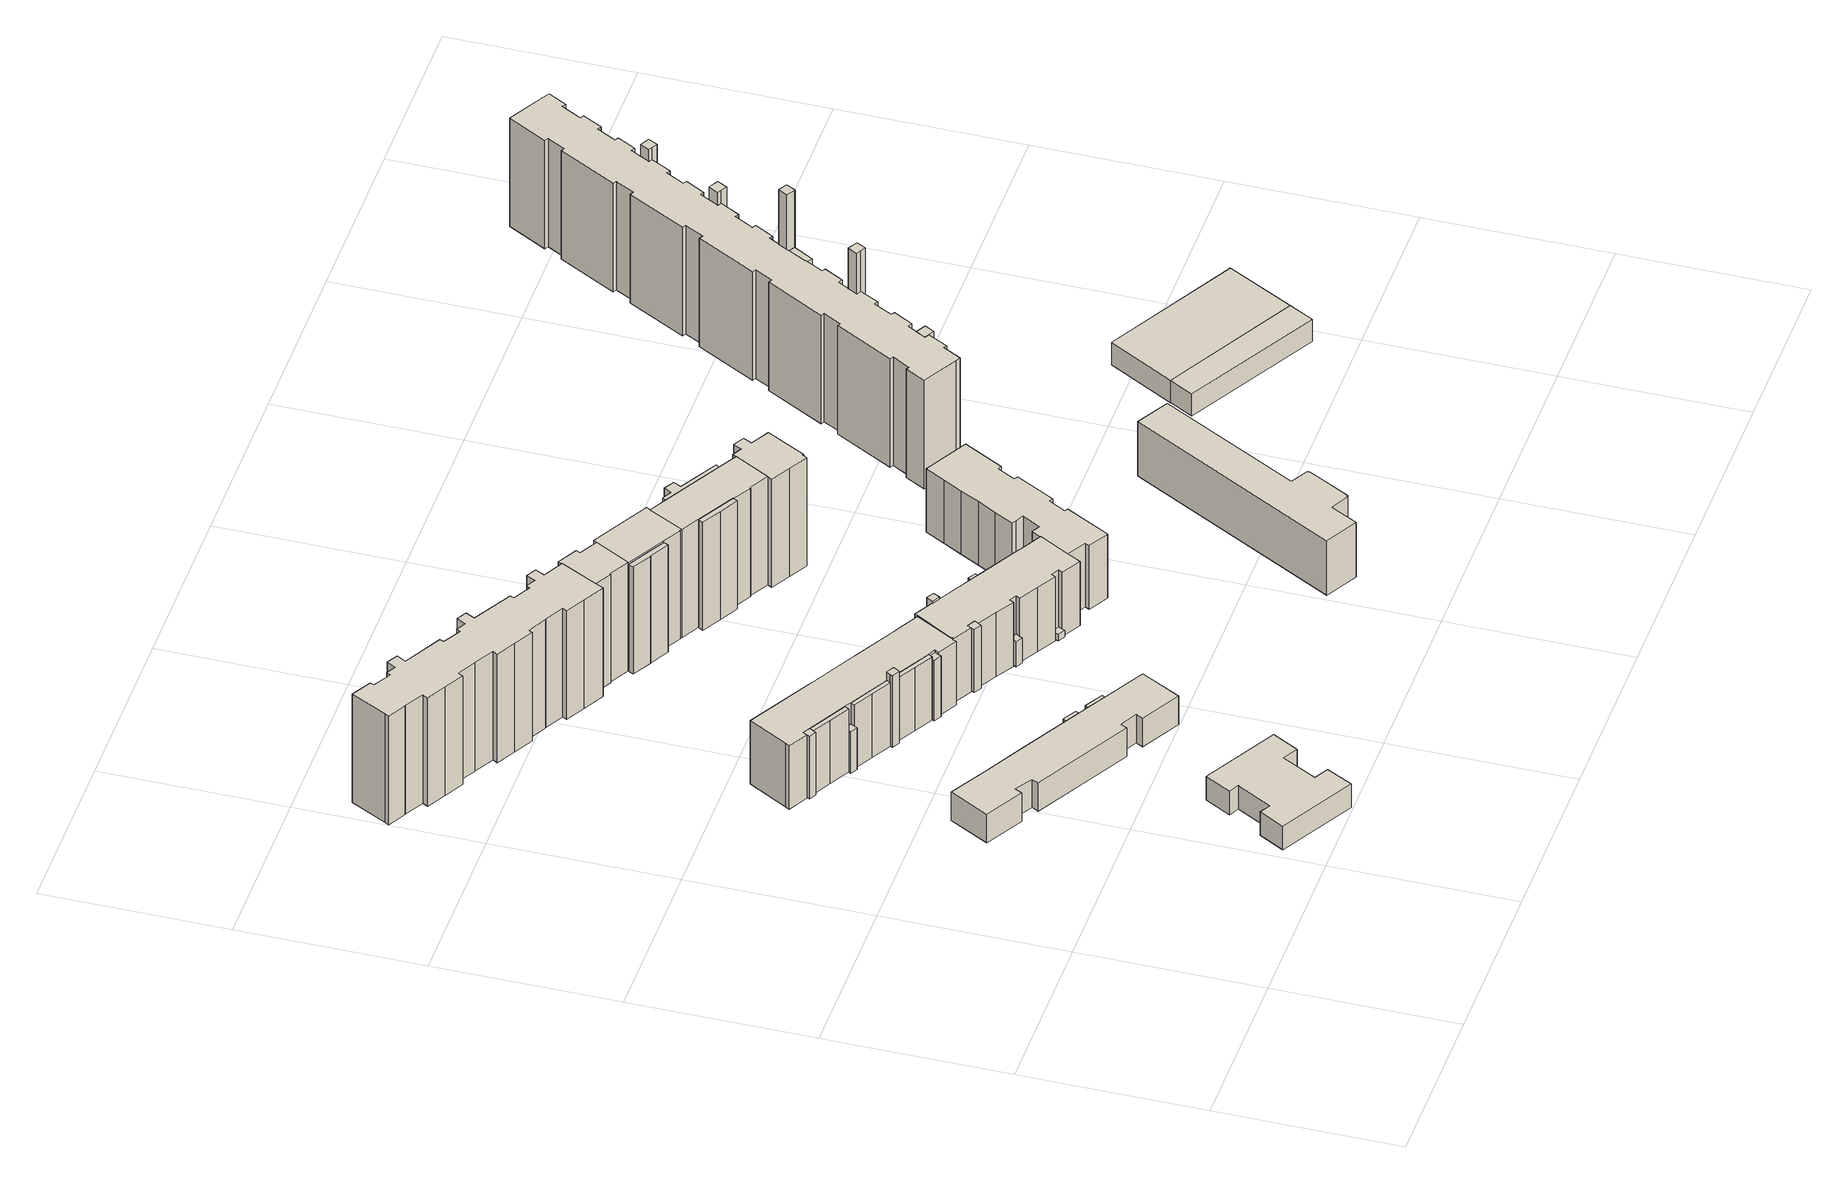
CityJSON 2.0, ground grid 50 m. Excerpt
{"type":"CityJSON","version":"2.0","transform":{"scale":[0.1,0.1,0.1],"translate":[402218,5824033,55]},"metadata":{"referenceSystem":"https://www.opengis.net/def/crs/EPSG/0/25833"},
"CityObjects":{
"building1":{"type":"Building","attributes":{"Gemeindeschluessel":"11000010","BezugspunktDach":"2200","function":"31001_3021","measuredHeight":7.39,"storeysAboveGround":2},"address":[{"country":"Germany","locality":"Berlin","thoroughfareNumber":"22A","thoroughfareName":"Liebensteiner Straße"}],"geometry":[{"type":"Solid","lod":"1","boundaries":[[[[0,1,2,3,4,5,6,7,8,9,10,11]],[[12,13,14,15,16,17,18,19,20,21,22,23]],[[12,23,11,10]],[[13,12,10,9]],[[14,13,9,8]],[[15,14,8,7]],[[16,15,7,6]],[[17,16,6,5]],[[18,17,5,4]],[[19,18,4,3]],[[20,19,3,2]],[[21,20,2,1]],[[22,21,1,0]],[[23,22,0,11]]]]}]},
"building2":{"type":"Building","attributes":{"Gemeindeschluessel":"11000010","BezugspunktDach":"2200","function":"51009_1610","measuredHeight":19.7,"storeysAboveGround":0},"address":[{"country":"Germany","locality":"Berlin"}],"geometry":[{"type":"Solid","lod":"1","boundaries":[[[[24,25,26,27,28,29]],[[30,31,32,33,34,35]],[[30,35,29,28]],[[31,30,28,27]],[[32,31,27,26]],[[33,32,26,25]],[[34,33,25,24]],[[35,34,24,29]]]]}]},
"building3":{"type":"Building","attributes":{"Gemeindeschluessel":"11000010","function":"31001_3065"},"address":[{"country":"Germany","locality":"Berlin","thoroughfareNumber":"20, 22","thoroughfareName":"Liebensteiner Straße"}],"children":["building3-1","building3-2","building3-3"]},
"building3-1":{"type":"BuildingPart","attributes":{"BezugspunktDach":"2200","measuredHeight":8.95,"storeysAboveGround":3},"parents":["building3"],"geometry":[{"type":"MultiSurface","lod":"1","boundaries":[[[36,37,38,39,40,41,42,43,44,45,46,47,48,49,50,51]],[[52,53,54,55,56,57,58,59,60,61,62,63,64,65,66,67]],[[52,67,51,50]],[[53,52,50,49]],[[68,69,49,48]],[[54,53,70,71]],[[55,54,48,47]],[[72,73,47,46]],[[56,55,74,75]],[[57,56,46,45]],[[58,57,45,44]],[[59,58,44,43]],[[60,59,43,42]],[[61,60,42,41]],[[62,61,41,40]],[[63,62,40,39]],[[64,63,39,38]],[[65,64,38,37]],[[66,65,37,36]],[[67,66,36,51]],[[71,70,69,68]],[[75,74,73,72]]]}]},
"building3-2":{"type":"BuildingPart","attributes":{"BezugspunktDach":"2200","measuredHeight":4.54,"storeysAboveGround":3},"parents":["building3"],"geometry":[{"type":"Solid","lod":"1","boundaries":[[[[68,76,77,78,79,69]],[[80,81,82,83,71,70]],[[80,70,69,79]],[[81,80,79,78]],[[82,81,78,77]],[[83,82,77,76]],[[71,83,76,68]],[[71,68,69,70]]]]}]},
"building3-3":{"type":"BuildingPart","attributes":{"BezugspunktDach":"2200","measuredHeight":7.43,"storeysAboveGround":3},"parents":["building3"],"geometry":[{"type":"Solid","lod":"1","boundaries":[[[[72,84,85,73]],[[86,87,75,74]],[[86,74,73,85]],[[87,86,85,84]],[[75,87,84,72]],[[74,75,72,73]]]]}]},
"building4":{"type":"Building","attributes":{"Gemeindeschluessel":"11000010","BezugspunktDach":"2200","function":"51009_1610","measuredHeight":13.09,"storeysAboveGround":0},"address":[{"country":"Germany","locality":"Berlin"}],"geometry":[{"type":"Solid","lod":"1","boundaries":[[[[88,89,90,91,92,93]],[[94,95,96,97,98,99]],[[94,99,93,92]],[[95,94,92,91]],[[96,95,91,90]],[[97,96,90,89]],[[98,97,89,88]],[[99,98,88,93]]]]}]},
"building5":{"type":"Building","attributes":{"Gemeindeschluessel":"11000010","BezugspunktDach":"2200","function":"51009_1610","measuredHeight":3.43,"storeysAboveGround":0},"address":[{"country":"Germany","locality":"Berlin"}],"geometry":[{"type":"Solid","lod":"1","boundaries":[[[[100,101,102,103]],[[104,105,106,107]],[[104,107,103,102]],[[105,104,102,101]],[[106,105,101,100]],[[107,106,100,103]]]]}]},
"building6":{"type":"Building","attributes":{"Gemeindeschluessel":"11000010","BezugspunktDach":"2200","function":"31001_1010","measuredHeight":34.13,"storeysAboveGround":11},"address":[{"country":"Germany","locality":"Berlin","thoroughfareNumber":"294, 296, 298","thoroughfareName":"Märkische Allee"}],"geometry":[{"type":"Solid","lod":"1","boundaries":[[[[108,109,110,111,112,113,114,115,116,117,118,119,120,121,122,123,124,125,126,127,128,129,130,131,132,133,134,135,136,137,138,139,140,141,142,143,144,145,146,147,148,149,150,151,152,153,154,155,156,157,158]],[[159,160,161,162,163,164,165,166,167,168,169,170,171,172,173,174,175,176,177,178,179,180,181,182,183,184,185,186,187,188,189,190,191,192,193,194,195,196,197,198,199,200,201,202,203,204,205,206,207,208,209]],[[159,209,158,157]],[[160,159,157,156]],[[161,160,156,155]],[[162,161,155,154]],[[163,162,154,153]],[[164,163,153,152]],[[165,164,152,151]],[[166,165,151,150]],[[167,166,150,149]],[[168,167,149,148]],[[169,168,148,147]],[[170,169,147,146]],[[171,170,146,145]],[[172,171,145,144]],[[173,172,144,143]],[[174,173,143,142]],[[175,174,142,141]],[[176,175,141,140]],[[177,176,140,139]],[[178,177,139,138]],[[179,178,138,137]],[[180,179,137,136]],[[181,180,136,135]],[[182,181,135,134]],[[183,182,134,133]],[[184,183,133,132]],[[185,184,132,131]],[[186,185,131,130]],[[187,186,130,129]],[[188,187,129,128]],[[189,188,128,127]],[[190,189,127,126]],[[191,190,126,125]],[[192,191,125,124]],[[193,192,124,123]],[[194,193,123,122]],[[195,194,122,121]],[[196,195,121,120]],[[197,196,120,119]],[[198,197,119,118]],[[199,198,118,117]],[[200,199,117,116]],[[201,200,116,115]],[[202,201,115,114]],[[203,202,114,113]],[[204,203,113,112]],[[205,204,112,111]],[[206,205,111,110]],[[207,206,110,109]],[[208,207,109,108]],[[209,208,108,158]]]]}]},
"building7":{"type":"Building","attributes":{"Gemeindeschluessel":"11000010","function":"31001_1010"},"address":[{"country":"Germany","locality":"Berlin","thoroughfareNumber":"15, 17, 19, 21","thoroughfareName":"Liebensteiner Straße"}],"children":["building7-1","building7-2","building7-3","building7-4"]},
"building7-1":{"type":"BuildingPart","attributes":{"BezugspunktDach":"2200","measuredHeight":19.89,"storeysAboveGround":6},"parents":["building7"],"geometry":[{"type":"MultiSurface","lod":"1","boundaries":[[[28,27,26,210,211,212,213,214,215,216,217,218,219,220,221,222,223,224,225,226,227,228,229,230,231,232]],[[233,234,107,106,235,236,237,238,239,240,241,242,243,244,245,246,247,248,249,250,251,252,253,254,255,256]],[[233,256,232,231]],[[234,233,231,230]],[[107,234,230,229]],[[106,107,229,228]],[[235,106,228,227]],[[236,235,227,226]],[[237,236,226,225]],[[238,237,225,224]],[[239,238,224,223]],[[240,239,223,222]],[[241,240,222,221]],[[242,241,221,220]],[[243,242,220,219]],[[244,243,219,218]],[[245,244,218,217]],[[246,245,217,216]],[[247,246,216,215]],[[248,247,215,214]],[[250,249,213,212]],[[252,251,211,210]],[[254,253,26,27]],[[255,254,27,28]],[[256,255,28,232]],[[249,248,214,213]],[[251,250,212,211]],[[253,252,210,26,257]]]}]},
"building7-2":{"type":"BuildingPart","attributes":{"BezugspunktDach":"2200","measuredHeight":19.89,"storeysAboveGround":6},"parents":["building7"],"geometry":[{"type":"MultiSurface","lod":"1","boundaries":[[[258,259,210,26,25]],[[253,252,260,261,262]],[[253,262,25,26]],[[260,252,210,259]],[[261,260,259,258]],[[262,261,258,25]],[[252,253,26,210,263]]]}]},
"building7-3":{"type":"BuildingPart","attributes":{"BezugspunktDach":"2200","measuredHeight":19.89,"storeysAboveGround":6},"parents":["building7"],"geometry":[{"type":"Solid","lod":"1","boundaries":[[[[264,265,214,213,266]],[[249,248,267,268,269]],[[249,269,266,213]],[[267,248,214,265]],[[268,267,265,264]],[[269,268,264,266]],[[248,249,213,214]]]]}]},
"building7-4":{"type":"BuildingPart","attributes":{"BezugspunktDach":"2200","measuredHeight":19.89,"storeysAboveGround":6},"parents":["building7"],"geometry":[{"type":"Solid","lod":"1","boundaries":[[[[270,271,212,211,272]],[[251,250,273,274,275]],[[251,275,272,211]],[[273,250,212,271]],[[274,273,271,270]],[[275,274,270,272]],[[250,251,211,212]]]]}]},
"building8":{"type":"Building","attributes":{"Gemeindeschluessel":"11000010","BezugspunktDach":"2200","function":"51009_1610","measuredHeight":3.25,"storeysAboveGround":0},"address":[{"country":"Germany","locality":"Berlin"}],"geometry":[{"type":"Solid","lod":"1","boundaries":[[[[276,277,278,279]],[[280,281,236,235]],[[280,235,279,278]],[[281,280,278,277]],[[236,281,277,276]],[[235,236,276,279]]]]}]},
"building9":{"type":"Building","attributes":{"Gemeindeschluessel":"11000010","BezugspunktDach":"2200","function":"51009_1610","measuredHeight":22.56,"storeysAboveGround":0},"address":[{"country":"Germany","locality":"Berlin"}],"geometry":[{"type":"Solid","lod":"1","boundaries":[[[[282,283,284,285,286,287]],[[288,289,290,291,292,293]],[[288,293,287,286]],[[289,288,286,285]],[[290,289,285,284]],[[291,290,284,283]],[[292,291,283,282]],[[293,292,282,287]]]]}]},
"building10":{"type":"Building","attributes":{"Gemeindeschluessel":"11000010","BezugspunktDach":"2200","function":"31001_3065","measuredHeight":5.87,"storeysAboveGround":1},"address":[{"country":"Germany","locality":"Berlin","thoroughfareNumber":"20 (1)","thoroughfareName":"Liebensteiner Straße"}],"geometry":[{"type":"Solid","lod":"1","boundaries":[[[[294,295,296,297]],[[298,299,300,301]],[[298,301,297,296]],[[299,298,296,295]],[[300,299,295,294]],[[301,300,294,297]]]]}]},
"building11":{"type":"Building","attributes":{"Gemeindeschluessel":"11000010","BezugspunktDach":"2200","function":"51009_1610","measuredHeight":3.13,"storeysAboveGround":0},"address":[{"country":"Germany","locality":"Berlin"}],"geometry":[{"type":"Solid","lod":"1","boundaries":[[[[302,303,304,305]],[[306,307,308,309]],[[306,309,305,304]],[[307,306,304,303]],[[308,307,303,302]],[[309,308,302,305]]]]}]},
"building12":{"type":"Building","attributes":{"Gemeindeschluessel":"11000010","BezugspunktDach":"2200","function":"51009_1610","measuredHeight":19.04,"storeysAboveGround":0},"address":[{"country":"Germany","locality":"Berlin"}],"geometry":[{"type":"Solid","lod":"1","boundaries":[[[[310,311,312,313,314,315]],[[316,317,318,319,320,321]],[[316,321,315,314]],[[317,316,314,313]],[[318,317,313,312]],[[319,318,312,311]],[[320,319,311,310]],[[321,320,310,315]]]]}]},
"building13":{"type":"Building","attributes":{"Gemeindeschluessel":"11000010","BezugspunktDach":"2200","function":"51009_1610","measuredHeight":2.25,"storeysAboveGround":0},"address":[{"country":"Germany","locality":"Berlin"}],"geometry":[{"type":"Solid","lod":"1","boundaries":[[[[322,323,324,325]],[[326,327,328,329]],[[326,329,325,324]],[[327,326,324,323]],[[328,327,323,322]],[[329,328,322,325]]]]}]},
"building14":{"type":"Building","attributes":{"Gemeindeschluessel":"11000010","BezugspunktDach":"2200","function":"31001_2523","measuredHeight":3.72,"storeysAboveGround":1},"address":[{"country":"Germany","locality":"Berlin","thoroughfareNumber":"294 (1)","thoroughfareName":"Märkische Allee"}],"geometry":[{"type":"Solid","lod":"1","boundaries":[[[[330,331,332,333,334,335]],[[177,336,337,180,179,178]],[[177,178,335,334]],[[336,177,334,333]],[[337,336,333,332]],[[180,337,332,331]],[[179,180,331,330]],[[178,179,330,335]]]]}]},
"building15":{"type":"Building","attributes":{"Gemeindeschluessel":"11000010","BezugspunktDach":"2200","function":"51009_1610","measuredHeight":2.66,"storeysAboveGround":0},"address":[{"country":"Germany","locality":"Berlin"}],"geometry":[{"type":"Solid","lod":"1","boundaries":[[[[338,339,340,341]],[[342,343,240,239]],[[342,239,341,340]],[[343,342,340,339]],[[240,343,339,338]],[[239,240,338,341]]]]}]},
"building16":{"type":"Building","attributes":{"Gemeindeschluessel":"11000010","BezugspunktDach":"2200","function":"51009_1610","measuredHeight":19.84,"storeysAboveGround":0},"address":[{"country":"Germany","locality":"Berlin"}],"geometry":[{"type":"Solid","lod":"1","boundaries":[[[[344,345,346,347,348,349]],[[350,351,352,353,354,355]],[[350,355,349,348]],[[351,350,348,347]],[[352,351,347,346]],[[353,352,346,345]],[[354,353,345,344]],[[355,354,344,349]]]]}]},
"building17":{"type":"Building","attributes":{"Gemeindeschluessel":"11000010","BezugspunktDach":"2200","function":"51009_1610","measuredHeight":3.63,"storeysAboveGround":0},"address":[{"country":"Germany","locality":"Berlin"}],"geometry":[{"type":"Solid","lod":"1","boundaries":[[[[356,357,358,332,331]],[[359,360,361,362,363]],[[359,363,331,332]],[[360,359,332,358]],[[361,360,358,357]],[[362,361,357,356]],[[363,362,356,331]]]]}]},
"building18":{"type":"Building","attributes":{"Gemeindeschluessel":"11000010","BezugspunktDach":"2200","function":"51009_1610","measuredHeight":7.96,"storeysAboveGround":0},"address":[{"country":"Germany","locality":"Berlin"}],"geometry":[{"type":"Solid","lod":"1","boundaries":[[[[364,365,366,367,368,369]],[[370,371,372,373,374,375]],[[370,375,369,368]],[[371,370,368,367]],[[372,371,367,366]],[[373,372,366,365]],[[374,373,365,364]],[[375,374,364,369]]]]}]},
"building19":{"type":"Building","attributes":{"Gemeindeschluessel":"11000010","BezugspunktDach":"2200","function":"51009_1610","measuredHeight":20.61,"storeysAboveGround":0},"address":[{"country":"Germany","locality":"Berlin"}],"geometry":[{"type":"Solid","lod":"1","boundaries":[[[[376,377,378,379]],[[380,381,382,383]],[[380,383,379,378]],[[381,380,378,377]],[[382,381,377,376]],[[383,382,376,379]]]]}]},
"building20":{"type":"Building","attributes":{"Gemeindeschluessel":"11000010","BezugspunktDach":"2200","function":"31001_1010","measuredHeight":20.15,"storeysAboveGround":6},"address":[{"country":"Germany","locality":"Berlin","thoroughfareNumber":"23, 25, 27","thoroughfareName":"Liebensteiner Straße"}],"geometry":[{"type":"Solid","lod":"1","boundaries":[[[[348,347,346,345,384,385,386,387,388,389,390,391,392,393,394,395,396,397,398,399,400,401,402,403,404,405,406,407,408]],[[409,410,411,412,383,382,413,414,415,416,417,418,419,420,421,422,423,424,425,426,427,428,429,430,431,432,433,434,435]],[[409,435,408,407]],[[410,409,407,406]],[[411,410,406,405]],[[412,411,405,404]],[[383,412,404,403]],[[382,383,403,402]],[[413,382,402,401]],[[414,413,401,400]],[[415,414,400,399]],[[416,415,399,398]],[[417,416,398,397]],[[418,417,397,396]],[[419,418,396,395]],[[420,419,395,394]],[[421,420,394,393]],[[422,421,393,392]],[[423,422,392,391]],[[424,423,391,390]],[[425,424,390,389]],[[426,425,389,388]],[[427,426,388,387]],[[428,427,387,386]],[[429,428,386,385]],[[430,429,385,384]],[[431,430,384,345]],[[432,431,345,346]],[[433,432,346,347]],[[434,433,347,348]],[[435,434,348,408]]]]}]},
"building21":{"type":"Building","attributes":{"Gemeindeschluessel":"11000010","BezugspunktDach":"2200","function":"51009_1610","measuredHeight":1.58,"storeysAboveGround":0},"address":[{"country":"Germany","locality":"Berlin"}],"geometry":[{"type":"Solid","lod":"1","boundaries":[[[[436,437,438,439,440]],[[441,442,443,444,445]],[[441,445,440,439]],[[442,441,439,438]],[[443,442,438,437]],[[444,443,437,436]],[[445,444,436,440]]]]}]},
"building22":{"type":"Building","attributes":{"Gemeindeschluessel":"11000010","BezugspunktDach":"2200","function":"51009_1610","measuredHeight":1.94,"storeysAboveGround":0},"address":[{"country":"Germany","locality":"Berlin"}],"geometry":[{"type":"Solid","lod":"1","boundaries":[[[[446,447,448,449,450,451]],[[452,453,454,455,456,457]],[[452,457,451,450]],[[453,452,450,449]],[[454,453,449,448]],[[455,454,448,447]],[[456,455,447,446]],[[457,456,446,451]]]]}]},
"building23":{"type":"Building","attributes":{"Gemeindeschluessel":"11000010","BezugspunktDach":"2200","function":"51009_1610","measuredHeight":18.7,"storeysAboveGround":0},"address":[{"country":"Germany","locality":"Berlin"}],"geometry":[{"type":"Solid","lod":"1","boundaries":[[[[458,459,460,461]],[[462,463,464,465]],[[462,465,461,460]],[[463,462,460,459]],[[464,463,459,458]],[[465,464,458,461]]]]}]},
"building24":{"type":"Building","attributes":{"Gemeindeschluessel":"11000010","function":"31001_1010"},"address":[{"country":"Germany","locality":"Berlin","thoroughfareNumber":"300, 302, 304","thoroughfareName":"Märkische Allee"}],"children":["building24-1","building24-2","building24-3","building24-4","building24-5","building24-6","building24-7","building24-8"]},
"building24-1":{"type":"BuildingPart","attributes":{"BezugspunktDach":"2200","measuredHeight":34.01,"storeysAboveGround":11},"parents":["building24"],"geometry":[{"type":"Solid","lod":"1","boundaries":[[[[466,467,468,469,470,471,472,473,474,475,476,477]],[[478,479,480,481,482,483,484,485,486,487,488,489]],[[479,478,476,475]],[[481,480,474,473]],[[484,483,471,470]],[[485,484,470,469]],[[486,485,469,468]],[[489,488,466,477]],[[478,489,477,476]],[[479,475,474,480]],[[482,481,473,472]],[[483,482,472,471]],[[486,468,467,487]],[[488,487,467,466]]]]}]},
"building24-2":{"type":"BuildingPart","attributes":{"BezugspunktDach":"2200","measuredHeight":34.03,"storeysAboveGround":11},"parents":["building24"],"geometry":[{"type":"MultiSurface","lod":"1","boundaries":[[[490,491,492,493,494,495,496,497,498,499,473,472,471,500]],[[483,482,481,501,502,503,504,505,506,507,508,509,510,511]],[[483,511,500,471]],[[472,512,472,473]],[[501,481,473,499]],[[502,501,499,498]],[[503,502,498,497]],[[504,503,497,496]],[[505,504,496,495]],[[506,505,495,494]],[[507,506,494,493]],[[508,507,493,492]],[[509,508,492,491]],[[510,509,491,490]],[[511,510,490,500]],[[482,483,471,472]],[[481,482,512,472,473]]]}]},
"building24-3":{"type":"BuildingPart","attributes":{"BezugspunktDach":"2200","measuredHeight":3.22,"storeysAboveGround":11},"parents":["building24"],"geometry":[{"type":"Solid","lod":"1","boundaries":[[[[513,514,515,516]],[[443,517,518,444]],[[443,444,516,515]],[[517,443,515,514]],[[518,517,514,513]],[[444,518,513,516]]]]}]},
"building24-4":{"type":"BuildingPart","attributes":{"BezugspunktDach":"2200","measuredHeight":34.11,"storeysAboveGround":11},"parents":["building24"],"geometry":[{"type":"MultiSurface","lod":"1","boundaries":[[[519,520,521,522,523,524,525,526,527,528,529]],[[530,531,532,533,534,535,536,537,538,539,540]],[[530,540,529,528]],[[531,530,528,527]],[[532,531,527,526]],[[533,532,526,525]],[[534,533,525,524]],[[535,534,524,523]],[[536,535,523,522]],[[541,542,543,522,521]],[[538,537,521,520]],[[539,538,520,519]],[[540,539,519,529]],[[537,544,542,541]],[[544,536,543,542]]]}]},
"building24-5":{"type":"BuildingPart","attributes":{"BezugspunktDach":"2200","measuredHeight":34.03,"storeysAboveGround":11},"parents":["building24"],"geometry":[{"type":"MultiSurface","lod":"1","boundaries":[[[545,546,547,477,476,548,549,543,542,550]],[[544,536,445,551,478,489,552,553,554,555]],[[544,555,550,542]],[[445,536,543,549]],[[551,518,513,516,444,556,445,549,548]],[[478,551,548,476]],[[552,489,477,547]],[[553,552,547,546]],[[554,553,546,545]],[[557,558,559,545,550]],[[544,542,543,536]],[[556,444,516,513,518]],[[489,478,476,477]],[[555,560,558,557]],[[554,561,559,558,560]]]}]},
"building24-6":{"type":"BuildingPart","attributes":{"BezugspunktDach":"2200","measuredHeight":34.86,"storeysAboveGround":11},"parents":["building24"],"geometry":[{"type":"MultiSurface","lod":"1","boundaries":[[[562,563,564,559,558,557,565]],[[555,560,554,566,567,568,569]],[[555,569,565,557]],[[566,554,559,564]],[[567,566,564,563]],[[568,567,563,562]],[[569,568,562,565]],[[560,555,570,557,558]],[[554,560,558,559]]]}]},
"building24-7":{"type":"BuildingPart","attributes":{"BezugspunktDach":"2200","measuredHeight":34.01,"storeysAboveGround":11},"parents":["building24"],"geometry":[{"type":"Solid","lod":"1","boundaries":[[[[474,571,572,573,574,575,576,475]],[[577,578,579,580,581,582,480,479]],[[577,479,475,576]],[[578,577,576,575]],[[579,578,575,574]],[[580,579,574,573]],[[581,580,573,572]],[[582,581,572,571]],[[480,582,571,474]],[[480,474,475,479]]]]}]},
"building24-8":{"type":"BuildingPart","attributes":{"BezugspunktDach":"2200","measuredHeight":34.01,"storeysAboveGround":11},"parents":["building24"],"geometry":[{"type":"Solid","lod":"1","boundaries":[[[[583,584,468,467,466,585]],[[488,487,486,586,587,588]],[[488,588,585,466]],[[586,486,468,584]],[[587,586,584,583]],[[588,587,583,585]],[[487,488,466,467]],[[487,467,468,486]]]]}]},
"building25":{"type":"Building","attributes":{"Gemeindeschluessel":"11000010","BezugspunktDach":"2200","function":"51009_1610","measuredHeight":13.12,"storeysAboveGround":0},"address":[{"country":"Germany","locality":"Berlin"}],"geometry":[{"type":"Solid","lod":"1","boundaries":[[[[589,590,591,592]],[[593,594,595,596]],[[593,596,592,591]],[[594,593,591,590]],[[595,594,590,589]],[[596,595,589,592]]]]}]},
"building26":{"type":"Building","attributes":{"Gemeindeschluessel":"11000010","BezugspunktDach":"2200","function":"51009_1610","measuredHeight":3.59,"storeysAboveGround":0},"address":[{"country":"Germany","locality":"Berlin"}],"geometry":[{"type":"Solid","lod":"1","boundaries":[[[[597,598,599,600]],[[601,602,603,604]],[[601,604,600,599]],[[602,601,599,598]],[[603,602,598,597]],[[604,603,597,600]]]]}]},
"building27":{"type":"Building","attributes":{"Gemeindeschluessel":"11000010","BezugspunktDach":"2200","function":"31001_1010","measuredHeight":20.06,"storeysAboveGround":6},"address":[{"country":"Germany","locality":"Berlin","thoroughfareNumber":"29, 31, 33","thoroughfareName":"Liebensteiner Straße"}],"geometry":[{"type":"Solid","lod":"1","boundaries":[[[[605,606,607,608,609,610,611,612,613,614,615,616,617,618,619,620,621,622,623,624,625,626,627,628,629,630]],[[417,631,632,633,634,635,636,637,638,639,640,641,642,643,644,645,646,647,648,649,650,651,652,653,654,418]],[[417,418,630,629]],[[631,417,629,628]],[[632,631,628,627]],[[633,632,627,626]],[[634,633,626,625]],[[635,634,625,624]],[[636,635,624,623]],[[637,636,623,622]],[[638,637,622,621]],[[639,638,621,620]],[[640,639,620,619]],[[641,640,619,618]],[[642,641,618,617]],[[643,642,617,616]],[[644,643,616,615]],[[645,644,615,614]],[[646,645,614,613]],[[647,646,613,612]],[[648,647,612,611]],[[649,648,611,610]],[[650,649,610,609]],[[651,650,609,608]],[[652,651,608,607]],[[653,652,607,606]],[[654,653,606,605]],[[418,654,605,630]]]]}]},
"building28":{"type":"Building","attributes":{"Gemeindeschluessel":"11000010","BezugspunktDach":"2200","function":"51009_1610","measuredHeight":3.5,"storeysAboveGround":0},"address":[{"country":"Germany","locality":"Berlin"}],"geometry":[{"type":"Solid","lod":"1","boundaries":[[[[655,656,657,658]],[[659,660,661,662]],[[659,662,658,657]],[[660,659,657,656]],[[661,660,656,655]],[[662,661,655,658]]]]}]},
"building29":{"type":"Building","attributes":{"name":"Thüringen-Oberschule","Gemeindeschluessel":"11000010","BezugspunktDach":"2200","function":"31001_3021","measuredHeight":17.08,"storeysAboveGround":5},"address":[{"country":"Germany","locality":"Berlin","thoroughfareNumber":"24","thoroughfareName":"Liebensteiner Straße"}],"geometry":[{"type":"Solid","lod":"1","boundaries":[[[[663,664,665,666,667,668,669,670,671,672,673,674]],[[675,676,677,678,679,680,681,682,683,684,685,686]],[[675,686,674,673]],[[676,675,673,672]],[[677,676,672,671]],[[678,677,671,670]],[[679,678,670,669]],[[680,679,669,668]],[[681,680,668,667]],[[682,681,667,666]],[[683,682,666,665]],[[684,683,665,664]],[[685,684,664,663]],[[686,685,663,674]]]]}]},
"building30":{"type":"Building","attributes":{"Gemeindeschluessel":"11000010","BezugspunktDach":"2200","function":"51009_1610","measuredHeight":33.58,"storeysAboveGround":0},"address":[{"country":"Germany","locality":"Berlin"}],"geometry":[{"type":"Solid","lod":"1","boundaries":[[[[687,688,689,690,691]],[[692,693,694,695,696]],[[692,696,691,690]],[[693,692,690,689]],[[694,693,689,688]],[[695,694,688,687]],[[696,695,687,691]]]]}]},
"building31":{"type":"Building","attributes":{"Gemeindeschluessel":"11000010","BezugspunktDach":"2200","function":"51009_1610","measuredHeight":46.33,"storeysAboveGround":0},"address":[{"country":"Germany","locality":"Berlin"}],"geometry":[{"type":"Solid","lod":"1","boundaries":[[[[697,698,699,700,701]],[[702,703,704,705,706]],[[702,706,701,700]],[[703,702,700,699]],[[704,703,699,698]],[[705,704,698,697]],[[706,705,697,701]]]]}]},
"building32":{"type":"Building","attributes":{"Gemeindeschluessel":"11000010","BezugspunktDach":"2200","function":"31001_2523","measuredHeight":34.31,"storeysAboveGround":1},"address":[{"country":"Germany","locality":"Berlin","thoroughfareNumber":"35 (1)","thoroughfareName":"Liebensteiner Straße"}],"geometry":[{"type":"Solid","lod":"1","boundaries":[[[[707,708,709,710,711]],[[712,713,714,715,716]],[[712,716,711,710]],[[713,712,710,709]],[[714,713,709,708]],[[715,714,708,707]],[[716,715,707,711]]]]}]},
"building33":{"type":"Building","attributes":{"Gemeindeschluessel":"11000010","function":"31001_3021"},"address":[{"country":"Germany","locality":"Berlin","thoroughfareNumber":"24B","thoroughfareName":"Liebensteiner Straße"}],"children":["building33-1","building33-2"]},
"building33-1":{"type":"BuildingPart","attributes":{"BezugspunktDach":"2200","measuredHeight":6.98,"storeysAboveGround":2},"parents":["building33"],"geometry":[{"type":"Solid","lod":"1","boundaries":[[[[717,718,719,720]],[[721,722,723,724]],[[721,724,720,719]],[[723,722,718,717]],[[724,723,717,720]],[[722,721,719,718]]]]}]},
"building33-2":{"type":"BuildingPart","attributes":{"BezugspunktDach":"2200","measuredHeight":7.08,"storeysAboveGround":2},"parents":["building33"],"geometry":[{"type":"MultiSurface","lod":"1","boundaries":[[[718,725,726,719]],[[727,728,729,730]],[[727,730,719,726]],[[728,727,726,725]],[[729,728,725,718]],[[730,729,722,721]],[[721,722,718,719]]]}]},
"building34":{"type":"Building","attributes":{"Gemeindeschluessel":"11000010","BezugspunktDach":"2200","function":"51009_1610","measuredHeight":50.75,"storeysAboveGround":0},"address":[{"country":"Germany","locality":"Berlin"}],"geometry":[{"type":"Solid","lod":"1","boundaries":[[[[731,732,733,734,735]],[[736,737,738,739,740]],[[736,740,735,734]],[[737,736,734,733]],[[738,737,733,732]],[[739,738,732,731]],[[740,739,731,735]]]]}]},
"building35":{"type":"Building","attributes":{"Gemeindeschluessel":"11000010","BezugspunktDach":"2200","function":"31001_1010","measuredHeight":34.15,"storeysAboveGround":11},"address":[{"country":"Germany","locality":"Berlin","thoroughfareNumber":"35, 37, 39, 41, 43, 45","thoroughfareName":"Liebensteiner Straße"}],"geometry":[{"type":"Solid","lod":"1","boundaries":[[[[741,742,743,744,687,691,690,745,746,747,748,749,750,751,752,753,754,755,756,757,758,759,760,761,762,763,764,765,766,767,768,769,770,771,772,773,774,775,776,777,778,779,780,781,782,783,784,785,786,787,788,789,790,791,792,793,794,795,796,797,798,799,800,801,802,803,804,805,806,807,808,809,810,811,812,813,814,815,816,817,818]],[[819,820,821,822,823,824,825,826,827,828,829,830,831,832,833,834,835,836,837,838,839,840,841,842,843,844,845,846,847,848,849,850,851,852,853,854,855,856,857,858,859,860,861,862,863,864,865,866,867,868,869,870,871,872,873,874,875,876,877,878,879,880,881,882,883,884,885,886,887,888,889,890,891,892,893,894,895,896,897,898,899]],[[819,899,818,817]],[[820,819,817,816]],[[821,820,816,815]],[[822,821,815,814]],[[823,822,814,813]],[[824,823,813,812]],[[825,824,812,811]],[[826,825,811,810]],[[827,826,810,809]],[[828,827,809,808]],[[829,828,808,807]],[[830,829,807,806]],[[831,830,806,805]],[[832,831,805,804]],[[833,832,804,803]],[[834,833,803,802]],[[835,834,802,801]],[[836,835,801,800]],[[837,836,800,799]],[[838,837,799,798]],[[839,838,798,797]],[[840,839,797,796]],[[841,840,796,795]],[[842,841,795,794]],[[843,842,794,793]],[[844,843,793,792]],[[845,844,792,791]],[[846,845,791,790]],[[847,846,790,789]],[[848,847,789,788]],[[849,848,788,787]],[[850,849,787,786]],[[851,850,786,785]],[[852,851,785,784]],[[853,852,784,783]],[[854,853,783,782]],[[855,854,782,781]],[[856,855,781,780]],[[857,856,780,779]],[[858,857,779,778]],[[859,858,778,777]],[[860,859,777,776]],[[861,860,776,775]],[[862,861,775,774]],[[863,862,774,773]],[[864,863,773,772]],[[865,864,772,771]],[[866,865,771,770]],[[867,866,770,769]],[[868,867,769,768]],[[869,868,768,767]],[[870,869,767,766]],[[871,870,766,765]],[[872,871,765,764]],[[873,872,764,763]],[[874,873,763,762]],[[875,874,762,761]],[[876,875,761,760]],[[877,876,760,759]],[[878,877,759,758]],[[879,878,758,757]],[[880,879,757,756]],[[881,880,756,755]],[[882,881,755,754]],[[883,882,754,753]],[[884,883,753,752]],[[885,884,752,751]],[[886,885,751,750]],[[887,886,750,749]],[[888,887,749,748]],[[889,888,748,747]],[[890,889,747,746]],[[891,890,746,745]],[[892,891,745,690]],[[893,892,690,691]],[[894,893,691,687]],[[895,894,687,744]],[[896,895,744,743]],[[897,896,743,742]],[[898,897,742,741]],[[899,898,741,818]]]]}]},
"building36":{"type":"Building","attributes":{"Gemeindeschluessel":"11000010","BezugspunktDach":"2200","function":"51009_1610","measuredHeight":37.93,"storeysAboveGround":0},"address":[{"country":"Germany","locality":"Berlin"}],"geometry":[{"type":"Solid","lod":"1","boundaries":[[[[900,901,902,903,904]],[[905,906,907,908,909]],[[905,909,904,903]],[[906,905,903,902]],[[907,906,902,901]],[[908,907,901,900]],[[909,908,900,904]]]]}]},
"building37":{"type":"Building","attributes":{"Gemeindeschluessel":"11000010","BezugspunktDach":"2200","function":"51009_1610","measuredHeight":37.73,"storeysAboveGround":0},"address":[{"country":"Germany","locality":"Berlin"}],"geometry":[{"type":"Solid","lod":"1","boundaries":[[[[910,911,912,913,914]],[[915,916,917,918,919]],[[915,919,914,913]],[[916,915,913,912]],[[917,916,912,911]],[[918,917,911,910]],[[919,918,910,914]]]]}]}
},
"vertices":[
[725,2,87],[763,74,87],[724,95,87],[776,191,87],[817,168,87],[857,240,87],[653,352,87],[612,280,87],[641,266,87],[587,169,87],[558,185,87],[519,116,87],[558,185,13],[587,169,13],[641,266,13],[612,280,13],[653,352,13],[857,240,13],[817,168,13],[776,191,13],[724,95,13],[763,74,13],[725,2,13],[519,116,13],
[404,1276,206],[408,1284,206],[415,1295,206],[396,1306,206],[389,1294,206],[385,1286,206],[389,1294,9],[396,1306,9],[415,1295,9],[408,1284,9],[404,1276,9],[385,1286,9],
[449,763,98],[459,782,98],[508,754,98],[498,736,98],[766,588,98],[776,607,98],[823,581,98],[813,562,98],[922,502,98],[981,611,98],[876,669,98],[826,697,98],[613,814,98],[510,870,98],[403,930,98],[344,821,98],[403,930,9],[510,870,9],[613,814,9],[826,697,9],[876,669,9],[981,611,9],[922,502,9],[813,562,9],[823,581,9],[776,607,9],[766,588,9],[498,736,9],[508,754,9],[459,782,9],[449,763,9],[344,821,9],[613,814,55],[510,870,55],[510,870,10],[613,814,10],[876,669,86],[826,697,86],[826,697,12],[876,669,12],
[631,844,55],[579,873,55],[571,859,55],[520,887,55],[520,887,10],[571,859,10],[579,873,10],[631,844,10],
[886,687,86],[836,715,86],[836,715,12],[886,687,12],
[530,1208,139],[534,1215,139],[540,1227,139],[522,1237,139],[516,1225,139],[511,1218,139],[516,1225,8],[522,1237,8],[540,1227,8],[534,1215,8],[530,1208,8],[511,1218,8],
[474,1404,41],[483,1421,41],[464,1432,41],[454,1415,41],[464,1432,7],[483,1421,7],[474,1404,7],[454,1415,7],
[51,2222,345],[51,2223,345],[106,2193,345],[98,2178,345],[151,2149,345],[205,2120,345],[212,2133,345],[262,2106,345],[262,2107,345],[318,2076,345],[310,2063,345],[363,2034,345],[416,2005,345],[422,2016,345],[474,1988,345],[475,1989,345],[527,1960,345],[521,1948,345],[575,1919,345],[633,1888,345],[639,1898,345],[645,1912,345],[651,1924,345],[696,2011,345],[640,2041,345],[654,2066,345],[627,2081,345],[614,2056,345],[588,2070,345],[582,2060,345],[533,2087,345],[538,2097,345],[430,2157,345],[443,2182,345],[416,2197,345],[402,2172,345],[375,2186,345],[370,2175,345],[320,2203,345],[325,2214,345],[220,2271,345],[234,2296,345],[204,2313,345],[190,2288,345],[165,2302,345],[159,2291,345],[109,2319,345],[114,2329,345],[60,2359,345],[7,2260,345],[1,2249,345],[7,2260,4],[60,2359,4],[114,2329,4],[109,2319,4],[159,2291,4],[165,2302,4],[190,2288,4],[204,2313,4],[234,2296,4],[220,2271,4],[325,2214,4],[320,2203,4],[370,2175,4],[375,2186,4],[402,2172,4],[416,2197,4],[443,2182,4],[430,2157,4],[538,2097,4],[533,2087,4],[582,2060,4],[588,2070,4],[614,2056,4],[627,2081,4],[654,2066,4],[640,2041,4],[696,2011,4],[651,1924,4],[645,1912,4],[639,1898,4],[633,1888,4],[575,1919,4],[521,1948,4],[527,1960,4],[475,1989,4],[474,1988,4],[422,2016,4],[416,2005,4],[363,2034,4],[310,2063,4],[318,2076,4],[262,2107,4],[262,2106,4],[212,2133,4],[205,2120,4],[151,2149,4],[98,2178,4],[106,2193,4],[51,2223,4],[51,2222,4],[1,2249,4],
[522,1237,206],[540,1227,206],[649,1168,206],[670,1156,206],[776,1098,206],[796,1088,206],[790,1076,206],[843,1047,206],[848,1056,206],[850,1058,206],[855,1068,206],[910,1166,206],[855,1196,206],[834,1207,206],[728,1265,206],[707,1277,206],[600,1335,206],[580,1346,206],[474,1404,206],[454,1415,206],[403,1443,206],[341,1335,206],[335,1324,206],[341,1335,7],[403,1443,7],[580,1346,7],[600,1335,7],[707,1277,7],[728,1265,7],[834,1207,7],[855,1196,7],[910,1166,7],[855,1068,7],[850,1058,7],[848,1056,7],[843,1047,7],[790,1076,7],[796,1088,7],[776,1098,7],[670,1156,7],[649,1168,7],[540,1227,7],[522,1237,7],[415,1295,7],[396,1306,7],[389,1294,7],[335,1324,7],[415,1295,129],
[460,1256,206],[516,1225,206],[516,1225,7],[460,1256,7],[408,1284,7],[522,1237,129],
[718,1115,206],[769,1087,206],[664,1145,206],[769,1087,7],[718,1115,7],[664,1145,7],
[588,1186,206],[642,1156,206],[534,1215,206],[642,1156,7],[588,1186,7],[534,1215,7],
[600,1335,39],[610,1352,39],[589,1363,39],[580,1346,39],[589,1363,7],[610,1352,7],
[659,1138,233],[664,1145,233],[670,1156,233],[649,1168,233],[642,1156,233],[638,1149,233],[642,1156,8],[649,1168,8],[670,1156,8],[664,1145,8],[659,1138,8],[638,1149,8],
[817,719,70],[827,737,70],[790,758,70],[780,740,70],[790,758,11],[827,737,11],[817,719,11],[780,740,11],
[402,2172,37],[416,2197,37],[390,2212,37],[375,2186,37],[390,2212,6],[416,2197,6],[402,2172,6],[375,2186,6],
[786,1069,200],[790,1076,200],[796,1088,200],[776,1098,200],[769,1087,200],[765,1080,200],[769,1087,9],[776,1098,9],[796,1088,9],[790,1076,9],[786,1069,9],[765,1080,9],
[728,1265,30],[737,1282,30],[717,1294,30],[707,1277,30],[717,1294,8],[737,1282,8],[728,1265,8],[707,1277,8],
[582,2060,41],[588,2070,41],[596,2084,41],[545,2110,41],[538,2097,41],[533,2087,41],[545,2110,4],[596,2084,4],
[855,1196,33],[865,1213,33],[844,1224,33],[834,1207,33],[844,1224,7],[865,1213,7],
[918,1005,209],[923,1014,209],[930,1025,209],[908,1037,209],[902,1026,209],[897,1017,209],[902,1026,11],[908,1037,11],[930,1025,11],[923,1014,11],[918,1005,11],[897,1017,11],
[614,2056,41],[627,2081,41],[601,2094,41],[596,2084,5],[601,2094,5],[627,2081,5],[614,2056,5],[588,2070,5],
[1041,937,90],[1045,945,90],[1052,956,90],[1033,967,90],[1027,955,90],[1023,947,90],[1027,955,11],[1033,967,11],[1052,956,11],[1045,945,11],[1041,937,11],[1023,947,11],
[989,1133,214],[999,1151,214],[979,1163,214],[969,1144,214],[979,1163,8],[999,1151,8],[989,1133,8],[969,1144,8],
[976,984,209],[1027,955,209],[1033,967,209],[1052,956,209],[1045,945,209],[1099,915,209],[1152,885,209],[1158,896,209],[1179,885,209],[1173,874,209],[1226,844,209],[1232,854,209],[1247,881,209],[1293,964,209],[1240,993,209],[1220,1005,209],[1114,1063,209],[1093,1075,209],[989,1133,209],[969,1144,209],[914,1174,209],[910,1166,209],[855,1068,209],[850,1058,209],[848,1056,209],[850,1058,8],[855,1068,8],[910,1166,8],[914,1174,8],[1093,1075,8],[1114,1063,8],[1220,1005,8],[1240,993,8],[1293,964,8],[1247,881,8],[1232,854,8],[1226,844,8],[1173,874,8],[1179,885,8],[1158,896,8],[1152,885,8],[1099,915,8],[1045,945,8],[1052,956,8],[1033,967,8],[1027,955,8],[976,984,8],[923,1014,8],[930,1025,8],[908,1037,8],[902,1026,8],[848,1056,8],
[833,1951,18],[846,1973,18],[847,1975,18],[823,1989,18],[808,1964,18],[823,1989,2],[847,1975,2],[846,1973,2],[833,1951,2],[808,1964,2],
[1168,866,32],[1173,874,32],[1179,885,32],[1158,896,32],[1152,885,32],[1148,877,32],[1152,885,12],[1158,896,12],[1179,885,12],[1173,874,12],[1168,866,12],[1148,877,12],
[1114,1063,196],[1123,1082,196],[1103,1093,196],[1093,1075,196],[1103,1093,9],[1123,1082,9],[1114,1063,9],[1093,1075,9],
[960,1741,342],[1064,1683,342],[1063,1681,342],[1113,1653,342],[1115,1655,342],[1169,1625,342],[1223,1722,342],[1222,1722,342],[1172,1750,342],[1010,1839,342],[963,1865,342],[912,1768,342],[963,1865,2],[1010,1839,2],[1172,1750,2],[1222,1722,2],[1223,1722,2],[1169,1625,2],[1115,1655,2],[1113,1653,2],[1063,1681,2],[1064,1683,2],[960,1741,2],[912,1768,2],
[1215,1583,342],[1267,1555,342],[1274,1567,342],[1277,1565,342],[1335,1673,342],[1284,1701,342],[1296,1725,342],[1267,1741,342],[1254,1718,342],[1228,1732,342],[1162,1613,342],[1228,1732,2],[1254,1718,2],[1267,1741,2],[1296,1725,2],[1284,1701,2],[1335,1673,2],[1277,1565,2],[1274,1567,2],[1267,1555,2],[1215,1583,2],[1162,1613,2],[1223,1722,172],
[871,1929,34],[884,1953,34],[846,1973,34],[833,1951,34],[884,1953,2],[871,1929,2],
[692,1886,343],[693,1888,343],[749,1858,343],[802,1954,343],[751,1982,343],[757,1993,343],[702,2023,343],[696,2011,343],[651,1924,343],[646,1913,343],[645,1912,343],[646,1913,2],[651,1924,2],[696,2011,2],[702,2023,2],[757,1993,2],[751,1982,2],[802,1954,2],[749,1858,2],[693,1888,2],[692,1886,2],[645,1912,2],[749,1858,342],[750,1860,342],[802,1954,342],[750,1860,2],
[855,1798,342],[904,1771,342],[905,1772,342],[969,1876,342],[808,1964,342],[748,1857,342],[969,1876,2],[905,1772,2],[904,1771,2],[855,1798,2],[748,1857,2],[858,1937,2],[748,1857,338],[802,1828,338],[855,1798,338],[802,1828,2],[855,1798,170],
[793,1814,338],[794,1814,338],[847,1785,338],[740,1843,338],[847,1785,2],[794,1814,2],[793,1814,2],[740,1843,2],[748,1857,170],
[1177,1760,342],[1071,1819,342],[1082,1840,342],[1054,1856,342],[1042,1835,342],[1016,1849,342],[1016,1849,2],[1042,1835,2],[1054,1856,2],[1082,1840,2],[1071,1819,2],[1177,1760,2],
[1006,1698,342],[1057,1670,342],[952,1727,342],[1057,1670,2],[1006,1698,2],[952,1727,2],
[1240,993,142],[1249,1011,142],[1229,1022,142],[1220,1005,142],[1229,1022,11],[1249,1011,11],[1240,993,11],[1220,1005,11],
[1042,1835,40],[1054,1856,40],[1029,1871,40],[1016,1849,40],[1029,1871,4],[1054,1856,4],[1042,1835,4],[1016,1849,4],
[1300,852,208],[1294,840,208],[1349,810,208],[1356,821,208],[1416,932,208],[1407,936,208],[1434,984,208],[1444,978,208],[1502,1085,208],[1492,1091,208],[1519,1140,208],[1529,1135,208],[1589,1244,208],[1482,1302,208],[1470,1309,208],[1440,1254,208],[1411,1202,208],[1382,1149,208],[1354,1098,208],[1325,1046,208],[1336,1040,208],[1359,1028,208],[1328,979,208],[1308,990,208],[1293,964,208],[1247,881,208],[1308,990,8],[1328,979,8],[1359,1028,8],[1336,1040,8],[1325,1046,8],[1354,1098,8],[1382,1149,8],[1411,1202,8],[1440,1254,8],[1470,1309,8],[1482,1302,8],[1589,1244,8],[1529,1135,8],[1519,1140,8],[1492,1091,8],[1502,1085,8],[1444,978,8],[1434,984,8],[1407,936,8],[1416,932,8],[1356,821,8],[1349,810,8],[1294,840,8],[1300,852,8],
[1254,1718,38],[1267,1741,38],[1241,1756,38],[1228,1732,38],[1241,1756,3],[1267,1741,3],[1254,1718,3],[1228,1732,3],
[1594,247,185],[1634,321,185],[1683,295,185],[1685,298,185],[1689,297,185],[1752,412,185],[1750,413,185],[1752,418,185],[1703,445,185],[1910,823,185],[1821,872,185],[1504,295,185],[1821,872,14],[1910,823,14],[1703,445,14],[1752,418,14],[1750,413,14],[1752,412,14],[1689,297,14],[1685,298,14],[1683,295,14],[1634,321,14],[1594,247,14],[1504,295,14],
[1813,1404,343],[1829,1396,343],[1843,1422,343],[1816,1437,343],[1802,1411,343],[1816,1437,7],[1843,1422,7],[1829,1396,7],[1813,1404,7],[1802,1411,7],
[1929,1613,470],[1943,1605,470],[1957,1630,470],[1931,1645,470],[1917,1619,470],[1931,1645,7],[1957,1630,7],[1943,1605,7],[1929,1613,7],[1917,1619,7],
[2007,1777,334],[2027,1765,334],[2058,1820,334],[2035,1833,334],[2005,1778,334],[2035,1833,5],[2058,1820,5],[2027,1765,5],[2007,1777,5],[2005,1778,5],
[2451,613,81],[2487,680,81],[2123,878,81],[2087,813,81],[2123,878,11],[2487,680,11],[2451,613,11],[2087,813,11],
[2586,862,81],[2225,1059,81],[2225,1059,10],[2586,862,10],[2487,680,10],[2123,878,10],
[2058,1820,514],[2059,1819,514],[2073,1845,514],[2049,1858,514],[2035,1833,514],[2049,1858,7],[2073,1845,7],[2059,1819,7],[2058,1820,7],[2035,1833,7],
[1736,1312,343],[1747,1305,343],[1775,1355,343],[1784,1350,343],[1830,1462,343],[1842,1456,343],[1872,1509,343],[1863,1515,343],[1891,1567,343],[1901,1561,343],[1929,1613,343],[1917,1619,343],[1931,1645,343],[1947,1674,343],[1958,1668,343],[1987,1721,343],[1979,1726,343],[2007,1777,343],[2005,1778,343],[2035,1833,343],[2049,1858,343],[2065,1886,343],[2074,1881,343],[2103,1933,343],[2093,1938,343],[2122,1990,343],[2132,1985,343],[2162,2038,343],[2152,2044,343],[2167,2071,343],[2181,2097,343],[2191,2092,343],[2220,2144,343],[2211,2150,343],[2238,2200,343],[2249,2195,343],[2278,2249,343],[2269,2255,343],[2282,2280,343],[2298,2308,343],[2308,2302,343],[2336,2353,343],[2326,2359,343],[2355,2411,343],[2366,2406,343],[2395,2459,343],[2385,2465,343],[2399,2491,343],[2415,2519,343],[2425,2513,343],[2454,2565,343],[2444,2571,343],[2336,2630,343],[2276,2523,343],[2286,2517,343],[2259,2468,343],[2249,2473,343],[2161,2314,343],[2171,2309,343],[2143,2257,343],[2132,2262,343],[2044,2102,343],[2054,2097,343],[2026,2045,343],[2016,2051,343],[1926,1888,343],[1935,1883,343],[1909,1834,343],[1899,1839,343],[1811,1679,343],[1820,1674,343],[1793,1624,343],[1784,1629,343],[1695,1468,343],[1704,1463,343],[1677,1414,343],[1668,1419,343],[1638,1364,343],[1668,1419,2],[1677,1414,2],[1704,1463,2],[1695,1468,2],[1784,1629,2],[1793,1624,2],[1820,1674,2],[1811,1679,2],[1899,1839,2],[1909,1834,2],[1935,1883,2],[1926,1888,2],[2016,2051,2],[2026,2045,2],[2054,2097,2],[2044,2102,2],[2132,2262,2],[2143,2257,2],[2171,2309,2],[2161,2314,2],[2249,2473,2],[2259,2468,2],[2286,2517,2],[2276,2523,2],[2336,2630,2],[2444,2571,2],[2454,2565,2],[2425,2513,2],[2415,2519,2],[2399,2491,2],[2385,2465,2],[2395,2459,2],[2366,2406,2],[2355,2411,2],[2326,2359,2],[2336,2353,2],[2308,2302,2],[2298,2308,2],[2282,2280,2],[2269,2255,2],[2278,2249,2],[2249,2195,2],[2238,2200,2],[2211,2150,2],[2220,2144,2],[2191,2092,2],[2181,2097,2],[2167,2071,2],[2152,2044,2],[2162,2038,2],[2132,1985,2],[2122,1990,2],[2093,1938,2],[2103,1933,2],[2074,1881,2],[2065,1886,2],[2049,1858,2],[2035,1833,2],[2005,1778,2],[2007,1777,2],[1979,1726,2],[1987,1721,2],[1958,1668,2],[1947,1674,2],[1931,1645,2],[1917,1619,2],[1929,1613,2],[1901,1561,2],[1891,1567,2],[1863,1515,2],[1872,1509,2],[1842,1456,2],[1830,1462,2],[1816,1437,2],[1802,1411,2],[1813,1404,2],[1784,1350,2],[1775,1355,2],[1747,1305,2],[1736,1312,2],[1638,1364,2],
[2162,2038,384],[2178,2029,384],[2193,2056,384],[2167,2071,384],[2152,2044,384],[2167,2071,5],[2193,2056,5],[2178,2029,5],[2162,2038,5],[2152,2044,5],
[2278,2249,381],[2293,2241,381],[2307,2266,381],[2282,2280,381],[2269,2255,381],[2282,2280,4],[2307,2266,4],[2293,2241,4],[2278,2249,4],[2269,2255,4]
]}
